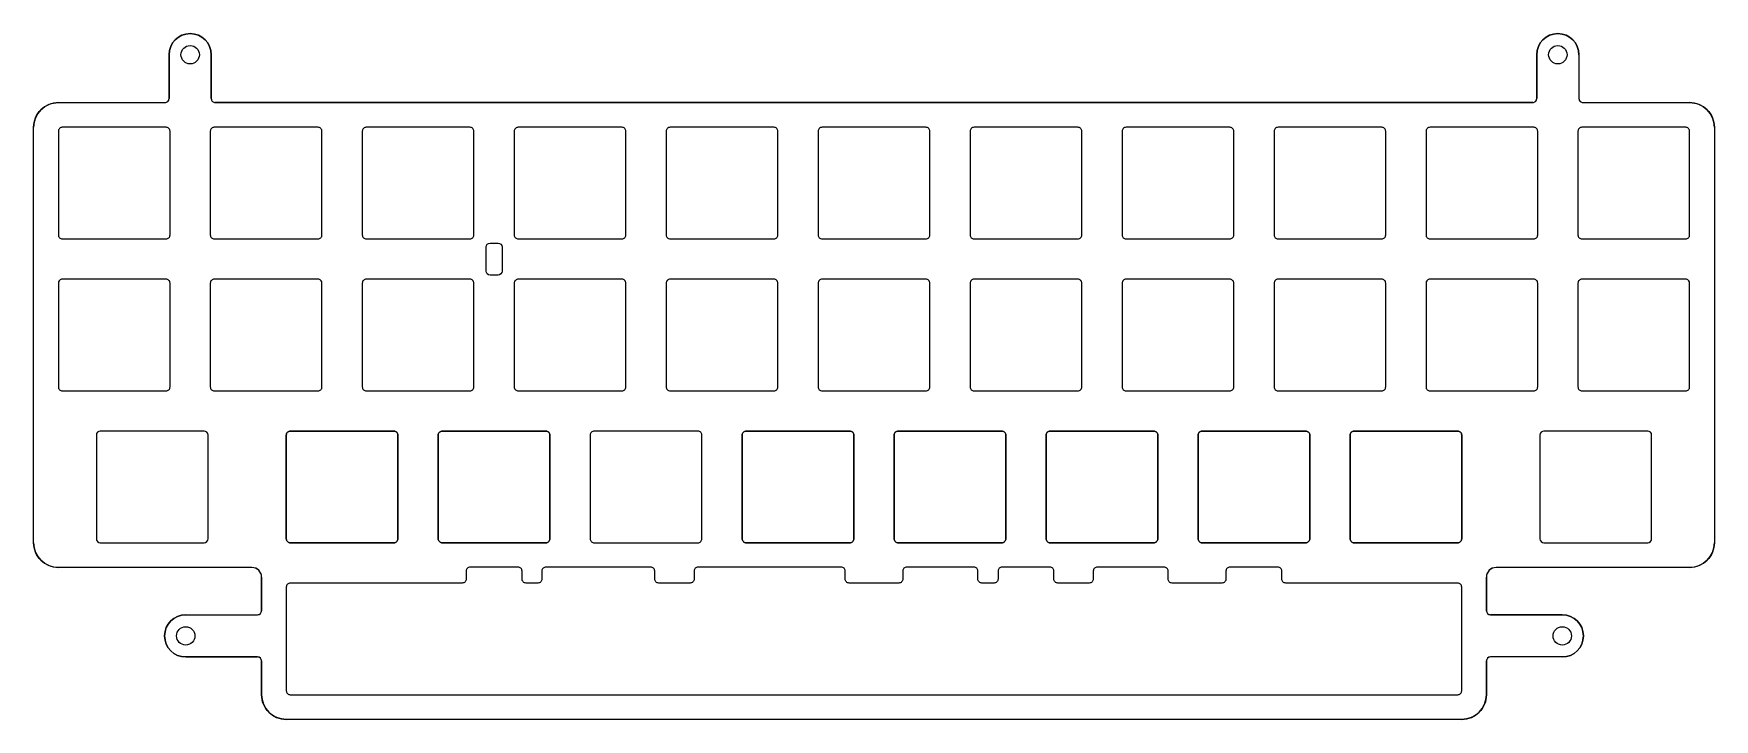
# Model space of a CAD drawing. Header units: millimetres. Extents: x -1 to 210, y -77 to 9.
import ezdxf

# ---------------------------------------------------------------- set-up
doc = ezdxf.new("R2010")
doc.units = ezdxf.units.MM
doc.layers.get('0').update_dxf_attribs({"linetype": 'CONTINUOUS'})

msp = doc.modelspace()

# ---------------------------------------------------------------- linework, layer by layer
for p, q in [((16.4, 6.575), (16.4, 1.075)), ((21.7, 1.075), (21.7, 6.575)), ((187.85, 6.575), (187.85, 1.075)), ((193.15, 6.575), (193.15, 1.075)), ((2.525, 0.575), (15.9, 0.575)), ((187.35, 0.575), (22.2, 0.575)), ((193.65, 0.575), (207.025, 0.575)), ((-0.575, -54.625), (-0.575, -2.525)), ((210.125, -2.525), (210.125, -54.625)), ((56.150142, -20.550246), (56.150142, -17.550222)), ((56.150142, -20.550246), (56.150142, -17.550222)), ((56.150142, -20.550246), (56.150142, -17.550222)), ((56.150142, -20.550246), (56.150142, -17.550222)), ((56.150142, -20.550246), (56.150142, -17.550222)), ((56.150142, -20.550246), (56.150142, -17.550222)), ((56.150142, -20.550246), (56.150142, -17.550222)), ((56.150142, -20.550246), (56.150142, -17.550222)), ((56.650028, -17.049983), (57.650154, -17.049983)), ((56.650028, -17.049983), (57.650154, -17.049983)), ((56.650028, -17.049983), (57.650154, -17.049983)), ((56.650028, -17.049983), (57.650154, -17.049983)), ((56.650028, -17.049983), (57.650154, -17.049983)), ((56.650028, -17.049983), (57.650154, -17.049983)), ((56.650028, -17.049983), (57.650154, -17.049983)), ((56.650028, -17.049983), (57.650154, -17.049983)), ((58.15004, -17.550222), (58.15004, -20.550246)), ((58.15004, -17.550222), (58.15004, -20.550246)), ((58.15004, -17.550222), (58.15004, -20.550246)), ((58.15004, -17.550222), (58.15004, -20.550246)), ((58.15004, -17.550222), (58.15004, -20.550246)), ((58.15004, -17.550222), (58.15004, -20.550246)), ((58.15004, -17.550222), (58.15004, -20.550246)), ((58.15004, -17.550222), (58.15004, -20.550246)), ((57.650154, -21.050133), (56.650028, -21.050133)), ((57.650154, -21.050133), (56.650028, -21.050133)), ((57.650154, -21.050133), (56.650028, -21.050133)), ((57.650154, -21.050133), (56.650028, -21.050133)), ((57.650154, -21.050133), (56.650028, -21.050133)), ((57.650154, -21.050133), (56.650028, -21.050133)), ((57.650154, -21.050133), (56.650028, -21.050133)), ((57.650154, -21.050133), (56.650028, -21.050133)), ((57.650154, -21.050133), (56.650028, -21.050133)), ((57.650154, -21.050133), (56.650028, -21.050133)), ((57.650154, -21.050133), (56.650028, -21.050133)), ((57.650154, -21.050133), (56.650028, -21.050133)), ((57.650154, -21.050133), (56.650028, -21.050133)), ((57.650154, -21.050133), (56.650028, -21.050133)), ((57.650154, -21.050133), (56.650028, -21.050133)), ((57.650154, -21.050133), (56.650028, -21.050133)), ((7.287603, -41.124964), (7.287603, -54.125186)), ((7.287603, -41.124964), (7.287603, -54.125186)), ((20.787711, -40.625078), (7.78749, -40.625078)), ((20.787711, -40.625078), (7.78749, -40.625078)), ((21.287598, -54.125186), (21.287598, -41.124964)), ((21.287598, -54.125186), (21.287598, -41.124964)), ((188.262675, -41.124964), (188.262675, -54.125186)), ((188.262675, -41.124964), (188.262675, -54.125186)), ((201.762783, -40.625078), (188.762562, -40.625078)), ((201.762783, -40.625078), (188.762562, -40.625078)), ((202.26267, -54.125186), (202.26267, -41.124964)), ((202.26267, -54.125186), (202.26267, -41.124964)), ((7.78749, -54.625072), (20.787711, -54.625072)), ((7.78749, -54.625072), (20.787711, -54.625072)), ((188.762562, -54.625072), (201.762783, -54.625072)), ((188.762562, -54.625072), (201.762783, -54.625072)), ((26.8, -57.725), (2.525, -57.725)), ((28, -58.925), (28, -63.15)), ((181.55, -63.15), (181.55, -58.925)), ((207.025, -57.725), (182.75, -57.725)), ((18.5, -63.65), (27.5, -63.65)), ((191.05, -63.65), (182.05, -63.65)), ((18.5, -68.95), (27.5, -68.95)), ((28, -69.45), (28, -73.675)), ((181.55, -73.675), (181.55, -69.45)), ((191.05, -68.95), (182.05, -68.95)), ((178.45, -76.775), (31.1, -76.775))]:
    msp.add_line(p, q)
for points in [[(21.7, 1.075, 0.4142135624), (22.2, 0.575), (187.35, 0.575, 0.4142135624), (187.85, 1.075), (187.85, 6.575, -1), (193.15, 6.575), (193.15, 1.075, 0.4142135624), (193.65, 0.575), (207.025, 0.575, -0.4142135624), (210.125, -2.525), (210.125, -54.625, -0.4142135624), (207.025, -57.725), (182.75, -57.725, 0.4142135624), (181.55, -58.925), (181.55, -63.15, 0.4142135624), (182.05, -63.65), (191.05, -63.65, -1), (191.05, -68.95), (182.05, -68.95, 0.4142135624), (181.55, -69.45), (181.55, -73.675, -0.4142135624), (178.45, -76.775), (31.1, -76.775, -0.4142135624), (28, -73.675), (28, -69.45, 0.4142135624), (27.5, -68.95), (18.5, -68.95, -1), (18.5, -63.65), (27.5, -63.65, 0.4142135624), (28, -63.15), (28, -58.925, 0.4142135624), (26.8, -57.725), (2.525, -57.725, -0.4142135624), (-0.575, -54.625), (-0.575, -2.525, -0.4142135624), (2.525, 0.575), (15.9, 0.575, 0.4142135624), (16.4, 1.075), (16.4, 6.575, -1), (21.7, 6.575)], [(16.025, -2.525), (3.025, -2.525, 0.4142135624), (2.525, -3.025), (2.525, -16.025, 0.4142135624), (3.025, -16.525), (16.025, -16.525, 0.4142135624), (16.525, -16.025), (16.525, -3.025, 0.4142135624)], [(3.025, -2.525, 0.4142135624), (2.525, -3.025), (2.525, -16.025, 0.4142135624), (3.025, -16.525), (16.025, -16.525, 0.4142135624), (16.525, -16.025), (16.525, -3.025, 0.4142135624), (16.025, -2.525)], [(35.075, -16.525, 0.4142135624), (35.575, -16.025), (35.575, -3.025, 0.4142135624), (35.075, -2.525), (22.075, -2.525, 0.4142135624), (21.575, -3.025), (21.575, -16.025, 0.4142135624), (22.075, -16.525)], [(35.575, -16.025), (35.575, -3.025, 0.4142135624), (35.075, -2.525), (22.075, -2.525, 0.4142135624), (21.575, -3.025), (21.575, -16.025, 0.4142135624), (22.075, -16.525), (35.075, -16.525, 0.4142135624)], [(40.625, -3.025), (40.625, -16.025, 0.4142135624), (41.125, -16.525), (54.125, -16.525, 0.4142135624), (54.625, -16.025), (54.625, -3.025, 0.4142135624), (54.125, -2.525), (41.125, -2.525, 0.4142135624)], [(41.125, -16.525), (54.125, -16.525, 0.4142135624), (54.625, -16.025), (54.625, -3.025, 0.4142135624), (54.125, -2.525), (41.125, -2.525, 0.4142135624), (40.625, -3.025), (40.625, -16.025, 0.4142135624)], [(73.175, -2.525), (60.175, -2.525, 0.4142135624), (59.675, -3.025), (59.675, -16.025, 0.4142135624), (60.175, -16.525), (73.175, -16.525, 0.4142135624), (73.675, -16.025), (73.675, -3.025, 0.4142135624), (73.175, -2.525), (60.175, -2.525, 0.4142135624), (59.675, -3.025), (59.675, -16.025, 0.4142135624), (60.175, -16.525), (73.175, -16.525, 0.4142135624), (73.675, -16.025), (73.675, -3.025, 0.4142135624)], [(79.225, -2.525, 0.4142135624), (78.725, -3.025), (78.725, -16.025, 0.4142135624), (79.225, -16.525), (92.225, -16.525, 0.4142135624), (92.725, -16.025), (92.725, -3.025, 0.4142135624), (92.225, -2.525)], [(78.725, -16.025, 0.4142135624), (79.225, -16.525), (92.225, -16.525, 0.4142135624), (92.725, -16.025), (92.725, -3.025, 0.4142135624), (92.225, -2.525), (79.225, -2.525, 0.4142135624), (78.725, -3.025)], [(111.775, -3.025, 0.4142135624), (111.275, -2.525), (98.275, -2.525, 0.4142135624), (97.775, -3.025), (97.775, -16.025, 0.4142135624), (98.275, -16.525), (111.275, -16.525, 0.4142135624), (111.775, -16.025), (111.775, -3.025, 0.4142135624), (111.275, -2.525), (98.275, -2.525, 0.4142135624), (97.775, -3.025), (97.775, -16.025, 0.4142135624), (98.275, -16.525), (111.275, -16.525, 0.4142135624), (111.775, -16.025)], [(117.325, -16.525), (130.325, -16.525, 0.4142135624), (130.825, -16.025), (130.825, -3.025, 0.4142135624), (130.325, -2.525), (117.325, -2.525, 0.4142135624), (116.825, -3.025), (116.825, -16.025, 0.4142135624)], [(130.325, -16.525, 0.4142135624), (130.825, -16.025), (130.825, -3.025, 0.4142135624), (130.325, -2.525), (117.325, -2.525, 0.4142135624), (116.825, -3.025), (116.825, -16.025, 0.4142135624), (117.325, -16.525)], [(135.875, -16.025, 0.4142135624), (136.375, -16.525), (149.375, -16.525, 0.4142135624), (149.875, -16.025), (149.875, -3.025, 0.4142135624), (149.375, -2.525), (136.375, -2.525, 0.4142135624), (135.875, -3.025)], [(149.875, -16.025), (149.875, -3.025, 0.4142135624), (149.375, -2.525), (136.375, -2.525, 0.4142135624), (135.875, -3.025), (135.875, -16.025, 0.4142135624), (136.375, -16.525), (149.375, -16.525, 0.4142135624)], [(168.925, -16.025), (168.925, -3.025, 0.4142135624), (168.425, -2.525), (155.425, -2.525, 0.4142135624), (154.925, -3.025), (154.925, -16.025, 0.4142135624), (155.425, -16.525), (168.425, -16.525, 0.4142135624)], [(168.925, -3.025, 0.4142135624), (168.425, -2.525), (155.425, -2.525, 0.4142135624), (154.925, -3.025), (154.925, -16.025, 0.4142135624), (155.425, -16.525), (168.425, -16.525, 0.4142135624), (168.925, -16.025)], [(174.475, -16.525), (187.475, -16.525, 0.4142135624), (187.975, -16.025), (187.975, -3.025, 0.4142135624), (187.475, -2.525), (174.475, -2.525, 0.4142135624), (173.975, -3.025), (173.975, -16.025, 0.4142135624)], [(187.975, -3.025, 0.4142135624), (187.475, -2.525), (174.475, -2.525, 0.4142135624), (173.975, -3.025), (173.975, -16.025, 0.4142135624), (174.475, -16.525), (187.475, -16.525, 0.4142135624), (187.975, -16.025)], [(193.525, -2.525, 0.4142135624), (193.025, -3.025), (193.025, -16.025, 0.4142135624), (193.525, -16.525), (206.525, -16.525, 0.4142135624), (207.025, -16.025), (207.025, -3.025, 0.4142135624), (206.525, -2.525)], [(193.025, -16.025, 0.4142135624), (193.525, -16.525), (206.525, -16.525, 0.4142135624), (207.025, -16.025), (207.025, -3.025, 0.4142135624), (206.525, -2.525), (193.525, -2.525, 0.4142135624), (193.025, -3.025)], [(16.025, -21.575), (3.025, -21.575, 0.4142135624), (2.525, -22.075), (2.525, -35.075, 0.4142135624), (3.025, -35.575), (16.025, -35.575, 0.4142135624), (16.525, -35.075), (16.525, -22.075, 0.4142135624)], [(2.525, -22.075), (2.525, -35.075, 0.4142135624), (3.025, -35.575), (16.025, -35.575, 0.4142135624), (16.525, -35.075), (16.525, -22.075, 0.4142135624), (16.025, -21.575), (3.025, -21.575, 0.4142135624)], [(22.075, -21.575, 0.4142135624), (21.575, -22.075), (21.575, -35.075, 0.4142135624), (22.075, -35.575), (35.075, -35.575, 0.4142135624), (35.575, -35.075), (35.575, -22.075, 0.4142135624), (35.075, -21.575)], [(21.575, -22.075), (21.575, -35.075, 0.4142135624), (22.075, -35.575), (35.075, -35.575, 0.4142135624), (35.575, -35.075), (35.575, -22.075, 0.4142135624), (35.075, -21.575), (22.075, -21.575, 0.4142135624)], [(41.125, -21.575, 0.4142135624), (40.625, -22.075), (40.625, -35.075, 0.4142135624), (41.125, -35.575), (54.125, -35.575, 0.4142135624), (54.625, -35.075), (54.625, -22.075, 0.4142135624), (54.125, -21.575)], [(40.625, -22.075), (40.625, -35.075, 0.4142135624), (41.125, -35.575), (54.125, -35.575, 0.4142135624), (54.625, -35.075), (54.625, -22.075, 0.4142135624), (54.125, -21.575), (41.125, -21.575, 0.4142135624)], [(60.175, -21.575, 0.4142135624), (59.675, -22.075), (59.675, -35.075, 0.4142135624), (60.175, -35.575), (73.175, -35.575, 0.4142135624), (73.675, -35.075), (73.675, -22.075, 0.4142135624), (73.175, -21.575)], [(59.675, -22.075), (59.675, -35.075, 0.4142135624), (60.175, -35.575), (73.175, -35.575, 0.4142135624), (73.675, -35.075), (73.675, -22.075, 0.4142135624), (73.175, -21.575), (60.175, -21.575, 0.4142135624)], [(79.225, -21.575, 0.4142135624), (78.725, -22.075), (78.725, -35.075, 0.4142135624), (79.225, -35.575), (92.225, -35.575, 0.4142135624), (92.725, -35.075), (92.725, -22.075, 0.4142135624), (92.225, -21.575)], [(78.725, -22.075), (78.725, -35.075, 0.4142135624), (79.225, -35.575), (92.225, -35.575, 0.4142135624), (92.725, -35.075), (92.725, -22.075, 0.4142135624), (92.225, -21.575), (79.225, -21.575, 0.4142135624)], [(98.275, -21.575, 0.4142135624), (97.775, -22.075), (97.775, -35.075, 0.4142135624), (98.275, -35.575), (111.275, -35.575, 0.4142135624), (111.775, -35.075), (111.775, -22.075, 0.4142135624), (111.275, -21.575)], [(97.775, -22.075), (97.775, -35.075, 0.4142135624), (98.275, -35.575), (111.275, -35.575, 0.4142135624), (111.775, -35.075), (111.775, -22.075, 0.4142135624), (111.275, -21.575), (98.275, -21.575, 0.4142135624)], [(117.325, -21.575, 0.4142135624), (116.825, -22.075), (116.825, -35.075, 0.4142135624), (117.325, -35.575), (130.325, -35.575, 0.4142135624), (130.825, -35.075), (130.825, -22.075, 0.4142135624), (130.325, -21.575)], [(116.825, -22.075), (116.825, -35.075, 0.4142135624), (117.325, -35.575), (130.325, -35.575, 0.4142135624), (130.825, -35.075), (130.825, -22.075, 0.4142135624), (130.325, -21.575), (117.325, -21.575, 0.4142135624)], [(136.375, -21.575, 0.4142135624), (135.875, -22.075), (135.875, -35.075, 0.4142135624), (136.375, -35.575), (149.375, -35.575, 0.4142135624), (149.875, -35.075), (149.875, -22.075, 0.4142135624), (149.375, -21.575)], [(135.875, -22.075), (135.875, -35.075, 0.4142135624), (136.375, -35.575), (149.375, -35.575, 0.4142135624), (149.875, -35.075), (149.875, -22.075, 0.4142135624), (149.375, -21.575), (136.375, -21.575, 0.4142135624)], [(155.425, -21.575, 0.4142135624), (154.925, -22.075), (154.925, -35.075, 0.4142135624), (155.425, -35.575), (168.425, -35.575, 0.4142135624), (168.925, -35.075), (168.925, -22.075, 0.4142135624), (168.425, -21.575)], [(154.925, -22.075), (154.925, -35.075, 0.4142135624), (155.425, -35.575), (168.425, -35.575, 0.4142135624), (168.925, -35.075), (168.925, -22.075, 0.4142135624), (168.425, -21.575), (155.425, -21.575, 0.4142135624)], [(174.475, -21.575, 0.4142135624), (173.975, -22.075), (173.975, -35.075, 0.4142135624), (174.475, -35.575), (187.475, -35.575, 0.4142135624), (187.975, -35.075), (187.975, -22.075, 0.4142135624), (187.475, -21.575)], [(173.975, -22.075), (173.975, -35.075, 0.4142135624), (174.475, -35.575), (187.475, -35.575, 0.4142135624), (187.975, -35.075), (187.975, -22.075, 0.4142135624), (187.475, -21.575), (174.475, -21.575, 0.4142135624)], [(193.525, -21.575, 0.4142135624), (193.025, -22.075), (193.025, -35.075, 0.4142135624), (193.525, -35.575), (206.525, -35.575, 0.4142135624), (207.025, -35.075), (207.025, -22.075, 0.4142135624), (206.525, -21.575)], [(193.025, -22.075), (193.025, -35.075, 0.4142135624), (193.525, -35.575), (206.525, -35.575, 0.4142135624), (207.025, -35.075), (207.025, -22.075, 0.4142135624), (206.525, -21.575), (193.525, -21.575, 0.4142135624)], [(31.6, -40.625, 0.4142135624), (31.1, -41.125, -0.4142135624)], [(45.1, -41.125, 0.4142135624), (44.6, -40.625, -0.4142135624)], [(50.65, -40.625, 0.4142135624), (50.15, -41.125, -0.4142135624)], [(64.15, -41.125, 0.4142135624), (63.65, -40.625, -0.4142135624)], [(83.2, -41.125, 0.4142135624), (82.7, -40.625), (69.7, -40.625, 0.4142135624), (69.2, -41.125), (69.2, -54.125, 0.4142135624), (69.7, -54.625), (82.7, -54.625, 0.4142135624), (83.2, -54.125)], [(83.2, -54.125), (83.2, -41.125, 0.4142135624), (82.7, -40.625), (69.7, -40.625, 0.4142135624), (69.2, -41.125), (69.2, -54.125, 0.4142135624), (69.7, -54.625), (82.7, -54.625, 0.4142135624)], [(102.25, -41.125, 0.4142135624), (101.75, -40.625), (88.75, -40.625, 0.4142135624), (88.25, -41.125, -0.4142135624), (88.75, -40.625), (101.75, -40.625, -0.4142135624)], [(88.25, -41.125), (88.25, -54.125, 0.4142135624), (88.75, -54.625, -0.4142135624), (88.25, -54.125)], [(107.8, -40.625, 0.4142135624), (107.3, -41.125, -0.4142135624)], [(120.8, -54.625, 0.4142135624), (121.3, -54.125), (121.3, -41.125, 0.4142135624), (120.8, -40.625, -0.4142135624), (121.3, -41.125), (121.3, -54.125, -0.4142135624)], [(140.35, -54.125), (140.35, -41.125, 0.4142135624), (139.85, -40.625), (126.85, -40.625, 0.4142135624), (126.35, -41.125), (126.35, -54.125, 0.4142135624), (126.85, -54.625, -0.4142135624), (126.35, -54.125), (126.35, -41.125, -0.4142135624), (126.85, -40.625), (139.85, -40.625, -0.4142135624), (140.35, -41.125)], [(145.9, -40.625, 0.4142135624), (145.4, -41.125), (145.4, -54.125, 0.4142135624), (145.9, -54.625), (158.9, -54.625, 0.4142135624), (159.4, -54.125, -0.4142135624), (158.9, -54.625), (145.9, -54.625, -0.4142135624), (145.4, -54.125), (145.4, -41.125, -0.4142135624)], [(159.4, -41.125, 0.4142135624), (158.9, -40.625, -0.4142135624)], [(164.95, -40.625, 0.4142135624), (164.45, -41.125, -0.4142135624)], [(178.45, -41.125, 0.4142135624), (177.95, -40.625, -0.4142135624)], [(31.1, -54.125, 0.4142135624), (31.6, -54.625, -0.4142135624)], [(44.6, -54.625, 0.4142135624), (45.1, -54.125, -0.4142135624)], [(50.15, -54.125, 0.4142135624), (50.65, -54.625, -0.4142135624)], [(63.65, -54.625, 0.4142135624), (64.15, -54.125, -0.4142135624)], [(101.75, -54.625, 0.4142135624), (102.25, -54.125, -0.4142135624)], [(107.3, -54.125, 0.4142135624), (107.8, -54.625, -0.4142135624)], [(139.85, -54.625, 0.4142135624), (140.35, -54.125, -0.4142135624)], [(164.45, -54.125, 0.4142135624), (164.95, -54.625, -0.4142135624)], [(177.95, -54.625, 0.4142135624), (178.45, -54.125, -0.4142135624)], [(127.825, -59.675, -0.4142135624), (127.325, -59.175), (127.325, -58.175, 0.4142135624), (126.825, -57.675), (120.825, -57.675, 0.4142135624), (120.325, -58.175), (120.325, -59.175, -0.4142135624), (119.825, -59.675), (118.3, -59.675, -0.4142135624), (117.8, -59.175), (117.8, -58.175, 0.4142135624), (117.3, -57.675), (108.887, -57.675, 0.4142135624), (108.387, -58.175), (108.387, -59.175, -0.4142135624), (107.887, -59.675), (101.663, -59.675, -0.4142135624), (101.163, -59.175), (101.163, -58.175, 0.4142135624), (100.663, -57.675), (82.725, -57.675, 0.4142135624), (82.225, -58.175), (82.225, -59.175, -0.4142135624), (81.725, -59.675), (77.787, -59.675, -0.4142135624), (77.287, -59.175), (77.287, -58.175, 0.4142135624), (76.787, -57.675), (63.64325, -57.675, 0.4142135624), (63.14325, -58.175), (63.14325, -59.175, -0.4142135624), (62.64325, -59.675), (61.15, -59.675, -0.4142135624), (60.65, -59.175), (60.65, -58.175, 0.4142135624), (60.15, -57.675), (54.15, -57.675, 0.4142135624), (53.65, -58.175), (53.65, -59.175, -0.4142135624), (53.15, -59.675), (31.6, -59.675, 0.4142135624), (31.1, -60.175), (31.1, -73.175, 0.4142135624), (31.6, -73.675), (177.95, -73.675, 0.4142135624), (178.45, -73.175), (178.45, -60.175, 0.4142135624), (177.95, -59.675), (156.4, -59.675, -0.4142135624), (155.9, -59.175), (155.9, -58.175, 0.4142135624), (155.4, -57.675), (149.4, -57.675, 0.4142135624), (148.9, -58.175), (148.9, -59.175, -0.4142135624), (148.4, -59.675), (142.14425, -59.675, -0.4142135624), (141.64425, -59.175), (141.64425, -58.175, 0.4142135624), (141.14425, -57.675), (132.763, -57.675, 0.4142135624), (132.263, -58.175), (132.263, -59.175, -0.4142135624), (131.763, -59.675)], [(53.65, -59.175, -0.4142135624), (53.15, -59.675), (31.6, -59.675, 0.4142135624), (31.1, -60.175), (31.1, -73.175, 0.4142135624), (31.6, -73.675), (177.95, -73.675, 0.4142135624), (178.45, -73.175), (178.45, -60.175, 0.4142135624), (177.95, -59.675), (156.4, -59.675, -0.4142135624), (155.9, -59.175), (155.9, -58.175, 0.4142135624), (155.4, -57.675), (149.4, -57.675, 0.4142135624), (148.9, -58.175), (148.9, -59.175, -0.4142135624), (148.4, -59.675), (142.14425, -59.675, -0.4142135624), (141.64425, -59.175), (141.64425, -58.175, 0.4142135624), (141.14425, -57.675), (132.763, -57.675, 0.4142135624), (132.263, -58.175), (132.263, -59.175, -0.4142135624), (131.763, -59.675), (127.825, -59.675, -0.4142135624), (127.325, -59.175), (127.325, -58.175, 0.4142135624), (126.825, -57.675), (120.825, -57.675, 0.4142135624), (120.325, -58.175), (120.325, -59.175, -0.4142135624), (119.825, -59.675), (118.3, -59.675, -0.4142135624), (117.8, -59.175), (117.8, -58.175, 0.4142135624), (117.3, -57.675), (108.887, -57.675, 0.4142135624), (108.387, -58.175), (108.387, -59.175, -0.4142135624), (107.887, -59.675), (101.663, -59.675, -0.4142135624), (101.163, -59.175), (101.163, -58.175, 0.4142135624), (100.663, -57.675), (82.725, -57.675, 0.4142135624), (82.225, -58.175), (82.225, -59.175, -0.4142135624), (81.725, -59.675), (77.787, -59.675, -0.4142135624), (77.287, -59.175), (77.287, -58.175, 0.4142135624), (76.787, -57.675), (63.64325, -57.675, 0.4142135624), (63.14325, -58.175), (63.14325, -59.175, -0.4142135624), (62.64325, -59.675), (61.15, -59.675, -0.4142135624), (60.65, -59.175), (60.65, -58.175, 0.4142135624), (60.15, -57.675), (54.15, -57.675, 0.4142135624), (53.65, -58.175)]]:
    msp.add_lwpolyline(points, format="xyb", close=True)
for points in [[(31.1, -41.125), (31.1, -54.125)], [(44.6, -40.625), (31.6, -40.625)], [(45.1, -54.125), (45.1, -41.125)], [(50.15, -41.125), (50.15, -54.125)], [(63.65, -40.625), (50.65, -40.625)], [(64.15, -54.125), (64.15, -41.125)], [(102.25, -54.125), (102.25, -41.125)], [(107.3, -41.125), (107.3, -54.125)], [(120.8, -40.625), (107.8, -40.625)], [(158.9, -40.625), (145.9, -40.625)], [(159.4, -54.125), (159.4, -41.125)], [(164.45, -41.125), (164.45, -54.125)], [(177.95, -40.625), (164.95, -40.625)], [(178.45, -54.125), (178.45, -41.125)], [(31.6, -54.625), (44.6, -54.625)], [(50.65, -54.625), (63.65, -54.625)], [(88.75, -54.625), (101.75, -54.625)], [(107.8, -54.625), (120.8, -54.625)], [(126.85, -54.625), (139.85, -54.625)], [(164.95, -54.625), (177.95, -54.625)]]:
    msp.add_lwpolyline(points, close=True)
for centre in [(19.05, 6.575), (19.05, 6.575), (190.5, 6.575), (190.5, 6.575), (18.5, -66.3), (18.5, -66.3), (191.05, -66.3), (191.05, -66.3)]:
    msp.add_circle(centre, 1.15)
for centre, radius, start, end in [((19.05, 6.575), 2.65, 0, 180), ((190.5, 6.575), 2.65, 0, 180), ((2.525, -2.525), 3.1, 90, 180), ((15.9, 1.075), 0.5, -90, 0), ((187.35, 1.075), 0.5, -90, 0), ((193.65, 1.075), 0.5, 180, 270), ((207.025, -2.525), 3.1, 0, 90), ((2.525, -54.625), 3.1, 180, 270), ((207.025, -54.625), 3.1, -90, 0), ((26.8, -58.925), 1.2, 0, 90), ((182.75, -58.925), 1.2, 90, 180), ((27.5, -63.15), 0.5, -90, 0), ((182.05, -63.15), 0.5, 180, 270), ((18.5, -66.3), 2.65, 90, 270), ((191.05, -66.3), 2.65, -90, 90), ((27.5, -69.45), 0.5, 0, 90), ((182.05, -69.45), 0.5, 90, 180), ((31.1, -73.675), 3.1, 180, 270), ((178.45, -73.675), 3.1, -90, 0)]:
    msp.add_arc(centre, radius, start, end)
for points in [[(56.150142, -17.550222), (56.150142, -17.273997), (56.374156, -17.049983), (56.650028, -17.049983)], [(56.150142, -17.550222), (56.150142, -17.273997), (56.374156, -17.049983), (56.650028, -17.049983)], [(56.150142, -17.550222), (56.150142, -17.273997), (56.374156, -17.049983), (56.650028, -17.049983)], [(56.150142, -17.550222), (56.150142, -17.273997), (56.374156, -17.049983), (56.650028, -17.049983)], [(56.150142, -17.550222), (56.150142, -17.273997), (56.374156, -17.049983), (56.650028, -17.049983)], [(56.150142, -17.550222), (56.150142, -17.273997), (56.374156, -17.049983), (56.650028, -17.049983)], [(56.150142, -17.550222), (56.150142, -17.273997), (56.374156, -17.049983), (56.650028, -17.049983)], [(56.150142, -17.550222), (56.150142, -17.273997), (56.374156, -17.049983), (56.650028, -17.049983)], [(57.650154, -17.049983), (57.926379, -17.049983), (58.15004, -17.273997), (58.15004, -17.550222)], [(57.650154, -17.049983), (57.926379, -17.049983), (58.15004, -17.273997), (58.15004, -17.550222)], [(57.650154, -17.049983), (57.926379, -17.049983), (58.15004, -17.273997), (58.15004, -17.550222)], [(57.650154, -17.049983), (57.926379, -17.049983), (58.15004, -17.273997), (58.15004, -17.550222)], [(57.650154, -17.049983), (57.926379, -17.049983), (58.15004, -17.273997), (58.15004, -17.550222)], [(57.650154, -17.049983), (57.926379, -17.049983), (58.15004, -17.273997), (58.15004, -17.550222)], [(57.650154, -17.049983), (57.926379, -17.049983), (58.15004, -17.273997), (58.15004, -17.550222)], [(57.650154, -17.049983), (57.926379, -17.049983), (58.15004, -17.273997), (58.15004, -17.550222)], [(56.650028, -21.050133), (56.374156, -21.050133), (56.150142, -20.826119), (56.150142, -20.550246)], [(56.650028, -21.050133), (56.374156, -21.050133), (56.150142, -20.826119), (56.150142, -20.550246)], [(56.650028, -21.050133), (56.374156, -21.050133), (56.150142, -20.826119), (56.150142, -20.550246)], [(56.650028, -21.050133), (56.374156, -21.050133), (56.150142, -20.826119), (56.150142, -20.550246)], [(56.650028, -21.050133), (56.374156, -21.050133), (56.150142, -20.826119), (56.150142, -20.550246)], [(56.650028, -21.050133), (56.374156, -21.050133), (56.150142, -20.826119), (56.150142, -20.550246)], [(56.650028, -21.050133), (56.374156, -21.050133), (56.150142, -20.826119), (56.150142, -20.550246)], [(56.650028, -21.050133), (56.374156, -21.050133), (56.150142, -20.826119), (56.150142, -20.550246)], [(56.650028, -21.050133), (56.374156, -21.050133), (56.150142, -20.826119), (56.150142, -20.550246)], [(56.650028, -21.050133), (56.374156, -21.050133), (56.150142, -20.826119), (56.150142, -20.550246)], [(56.650028, -21.050133), (56.374156, -21.050133), (56.150142, -20.826119), (56.150142, -20.550246)], [(56.650028, -21.050133), (56.374156, -21.050133), (56.150142, -20.826119), (56.150142, -20.550246)], [(56.650028, -21.050133), (56.374156, -21.050133), (56.150142, -20.826119), (56.150142, -20.550246)], [(56.650028, -21.050133), (56.374156, -21.050133), (56.150142, -20.826119), (56.150142, -20.550246)], [(56.650028, -21.050133), (56.374156, -21.050133), (56.150142, -20.826119), (56.150142, -20.550246)], [(56.650028, -21.050133), (56.374156, -21.050133), (56.150142, -20.826119), (56.150142, -20.550246)], [(58.15004, -20.550246), (58.15004, -20.826119), (57.926379, -21.050133), (57.650154, -21.050133)], [(58.15004, -20.550246), (58.15004, -20.826119), (57.926379, -21.050133), (57.650154, -21.050133)], [(58.15004, -20.550246), (58.15004, -20.826119), (57.926379, -21.050133), (57.650154, -21.050133)], [(58.15004, -20.550246), (58.15004, -20.826119), (57.926379, -21.050133), (57.650154, -21.050133)], [(58.15004, -20.550246), (58.15004, -20.826119), (57.926379, -21.050133), (57.650154, -21.050133)], [(58.15004, -20.550246), (58.15004, -20.826119), (57.926379, -21.050133), (57.650154, -21.050133)], [(58.15004, -20.550246), (58.15004, -20.826119), (57.926379, -21.050133), (57.650154, -21.050133)], [(58.15004, -20.550246), (58.15004, -20.826119), (57.926379, -21.050133), (57.650154, -21.050133)], [(58.15004, -20.550246), (58.15004, -20.826119), (57.926379, -21.050133), (57.650154, -21.050133)], [(58.15004, -20.550246), (58.15004, -20.826119), (57.926379, -21.050133), (57.650154, -21.050133)], [(58.15004, -20.550246), (58.15004, -20.826119), (57.926379, -21.050133), (57.650154, -21.050133)], [(58.15004, -20.550246), (58.15004, -20.826119), (57.926379, -21.050133), (57.650154, -21.050133)], [(58.15004, -20.550246), (58.15004, -20.826119), (57.926379, -21.050133), (57.650154, -21.050133)], [(58.15004, -20.550246), (58.15004, -20.826119), (57.926379, -21.050133), (57.650154, -21.050133)], [(58.15004, -20.550246), (58.15004, -20.826119), (57.926379, -21.050133), (57.650154, -21.050133)], [(58.15004, -20.550246), (58.15004, -20.826119), (57.926379, -21.050133), (57.650154, -21.050133)], [(7.78749, -40.625078), (7.511617, -40.625078), (7.287603, -40.849092), (7.287603, -41.124964)], [(7.78749, -40.625078), (7.511617, -40.625078), (7.287603, -40.849092), (7.287603, -41.124964)], [(21.287598, -41.124964), (21.287598, -40.849092), (21.063937, -40.625078), (20.787711, -40.625078)], [(21.287598, -41.124964), (21.287598, -40.849092), (21.063937, -40.625078), (20.787711, -40.625078)], [(188.762562, -40.625078), (188.486689, -40.625078), (188.262675, -40.849092), (188.262675, -41.124964)], [(188.762562, -40.625078), (188.486689, -40.625078), (188.262675, -40.849092), (188.262675, -41.124964)], [(202.26267, -41.124964), (202.26267, -40.849092), (202.039008, -40.625078), (201.762783, -40.625078)], [(202.26267, -41.124964), (202.26267, -40.849092), (202.039008, -40.625078), (201.762783, -40.625078)], [(7.287603, -54.125186), (7.287603, -54.401411), (7.511617, -54.625072), (7.78749, -54.625072)], [(7.287603, -54.125186), (7.287603, -54.401411), (7.511617, -54.625072), (7.78749, -54.625072)], [(20.787711, -54.625072), (21.063937, -54.625072), (21.287598, -54.401411), (21.287598, -54.125186)], [(20.787711, -54.625072), (21.063937, -54.625072), (21.287598, -54.401411), (21.287598, -54.125186)], [(188.262675, -54.125186), (188.262675, -54.401411), (188.486689, -54.625072), (188.762562, -54.625072)], [(188.262675, -54.125186), (188.262675, -54.401411), (188.486689, -54.625072), (188.762562, -54.625072)], [(201.762783, -54.625072), (202.039008, -54.625072), (202.26267, -54.401411), (202.26267, -54.125186)], [(201.762783, -54.625072), (202.039008, -54.625072), (202.26267, -54.401411), (202.26267, -54.125186)]]:
    msp.add_open_spline(points, degree=3)

doc.saveas('drawing.dxf')
